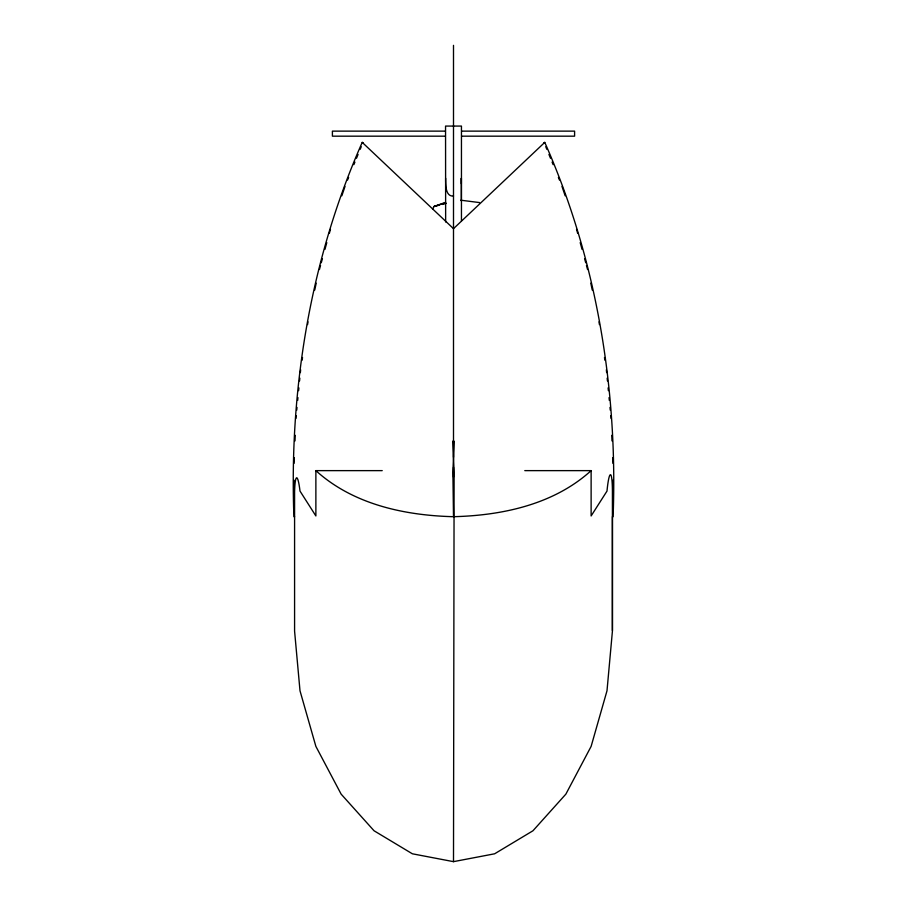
<?xml version="1.0" encoding="UTF-8"?>
<svg xmlns="http://www.w3.org/2000/svg" width="907" height="907" viewBox="0 0 907 907"><rect width="100%" height="100%" fill="white"/><g stroke="black" fill="none" stroke-linecap="round" stroke-linejoin="round"><path stroke-width="1.36" d="M382.221 470.631L315.874 470.631L315.874 515.947L300.002 491.072A33.083 3.367 87.4 0 0 297.779 479.293L297.213 478.148A33.083 3.367 87.4 0 0 294.582 491.696L294.582 631.125L300.002 690.783L315.874 746.382L341.134 794.135L374.047 830.767L412.368 853.793L453.5 861.65L494.632 853.793L532.965 830.767L565.866 794.135L591.126 746.382L606.998 690.783L612.418 631.125L612.418 516.695L613.098 516.695C617.86 388.978 596.681 259.527 544.756 142.376L453.5 228.666L362.233 142.376C310.319 259.527 289.129 388.978 293.913 516.695L294.582 516.695M612.418 630.524L612.418 491.696A29.75 3.027 -87.4 0 0 610.468 474.678L609.878 475.132A29.75 3.027 -87.4 0 0 606.998 491.072L591.126 515.947L591.126 470.631L524.779 470.631M453.5 861.65L454.112 472.128L452.831 441.221M612.678 497.036L612.917 480.188M445.643 178.294C445.666 183.928 445.122 196.864 453.5 196.025M461.357 183.724L461.357 178.294L461.357 200.946M294.083 463.352L294.31 457.74M295.002 440.915L295.24 435.315M295.931 418.49L296.204 415.712M296.736 410.145L297.008 407.368M297.677 400.418L297.95 397.629M298.618 390.679L298.891 387.901M299.559 380.94L299.832 378.162M300.364 372.607L300.636 369.818M454.169 441.221L452.888 472.128L453.5 516.695C502.433 515.459 553.905 504.428 591.126 470.631M302.11 360.226L302.53 357.483M307.575 324.593L307.995 321.849M314.74 290.07L316.203 283.165M319.434 269.504L320.545 265.468M321.271 262.781L322.382 258.756M324.955 249.357L326.803 242.634M329.377 233.235L330.477 229.199M341.826 195.81L345 186.457M347.562 180.005L348.617 177.443M353.866 164.655L354.92 162.092M356.496 158.26L358.072 154.417M360.181 149.304L361.235 146.741M432.741 208.859L434.068 206.456L445.292 202.998M544.767 142.376L543.815 142.909M445.654 202.306L434.068 206.456L439.442 205.107M442.128 204.426L446.165 203.417M452.842 441.414L453.5 441.324M445.269 131.13L332.404 131.13L332.404 136.175L445.269 136.175M461.731 131.13L574.596 131.13L574.596 136.175L461.731 136.175M363.185 142.909L362.233 142.376M453.5 516.695C404.556 515.459 353.095 504.428 315.874 470.631M460.915 200.22L479.52 202.578M545.776 146.741L546.819 149.304M548.928 154.417L550.504 158.26M552.08 162.092L553.134 164.655M558.395 177.443L559.438 180.005M562 186.457L565.174 195.81M576.523 229.199L577.623 233.235M580.197 242.634L582.045 249.357M584.618 258.756L585.729 262.781M586.455 265.468L587.566 269.504M590.797 283.165L592.26 290.07M599.005 321.849L599.425 324.593M604.47 357.483L604.89 360.226M606.364 369.818L606.636 372.607M607.168 378.162L607.441 380.94M608.109 387.901L608.382 390.679M609.051 397.629L609.323 400.418M609.992 407.368L610.264 410.145M610.796 415.712L611.069 418.49M611.76 435.315L611.998 440.915M612.69 457.74L612.917 463.352M294.083 480.188L294.322 497.036M461.448 220.9L461.448 126.073L445.552 126.073L445.643 221.977M453.5 45.35L453.5 457.23M453.5 467.252L453.5 477.139"/></g></svg>
